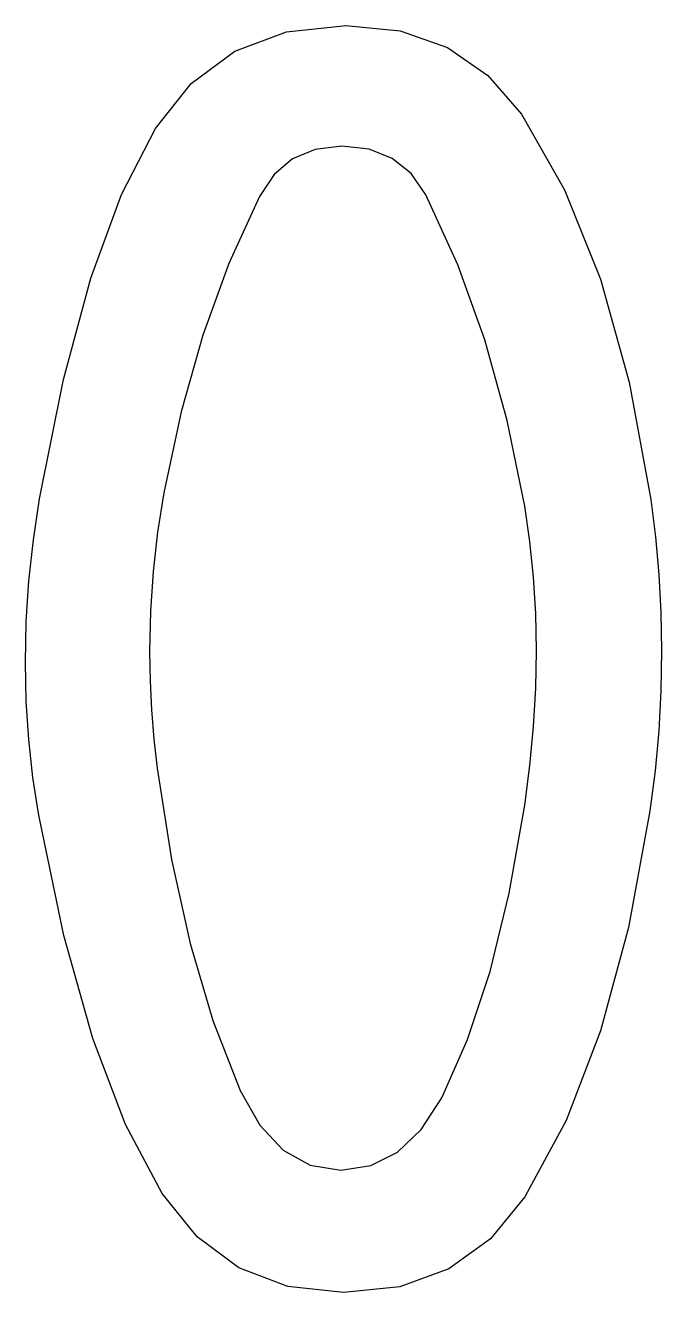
# Model space of a CAD drawing. Extents: x 0 to 2.52, y 0 to 5.02.
import ezdxf

# ---------------------------------------------------------------- set-up
doc = ezdxf.new("R2010")
doc.units = 0
doc.layers.add('Ebene_1', color=7, linetype='CONTINUOUS')

msp = doc.modelspace()

# ---------------------------------------------------------------- linework, layer by layer
at = {"layer": 'Ebene_1', "color": 7}
for points in [[(1.268987, 5.016622), (1.483064, 4.994608), (1.670146, 4.928577), (1.830239, 4.818527), (1.963338, 4.664459), (2.133603, 4.366077), (2.275628, 4.012464), (2.389415, 3.60362), (2.474965, 3.139545), (2.493874, 2.991288), (2.507364, 2.842201), (2.515464, 2.692282), (2.518286, 2.541536), (2.515379, 2.382275), (2.506658, 2.223429), (2.492124, 2.064998), (2.471776, 1.906984), (2.387264, 1.44519), (2.276591, 1.036552), (2.139758, 0.68107), (1.976761, 0.378745), (1.840961, 0.21305), (1.676092, 0.094694), (1.482158, 0.023679), (1.259151, 0), (1.038637, 0.024497), (0.845529, 0.098002), (0.679831, 0.220509), (0.541542, 0.392021), (0.396401, 0.665068), (0.266627, 1.005809), (0.152217, 1.414238), (0.053171, 1.890359), (0.029916, 2.03903), (0.013293, 2.189362), (0.00333, 2.341355), (0, 2.495011), (0.003528, 2.656346), (0.014111, 2.818099), (0.03175, 2.980267), (0.056473, 3.142852), (0.151158, 3.614403), (0.259131, 4.015771), (0.380393, 4.346959), (0.514945, 4.607967), (0.656762, 4.786743), (0.829728, 4.914443), (1.033839, 4.991064), (1.2691, 5.016605)], [(1.252228, 4.538218), (1.14716, 4.525744), (1.057873, 4.488369), (0.984369, 4.426077), (0.926646, 4.338871), (0.805798, 4.073712), (0.702392, 3.789864), (0.61643, 3.487333), (0.547909, 3.166113), (0.523186, 3.011004), (0.505547, 2.85465), (0.494964, 2.697051), (0.491436, 2.538205), (0.493412, 2.422133), (0.499028, 2.306476), (0.50837, 2.191236), (0.521465, 2.076411), (0.578152, 1.715116), (0.651863, 1.382059), (0.742603, 1.077243), (0.850369, 0.800665), (0.927611, 0.662582), (1.019804, 0.563954), (1.126947, 0.504774), (1.249039, 0.485047), (1.367395, 0.502912), (1.473293, 0.556483), (1.566731, 0.64577), (1.647712, 0.770769), (1.750495, 1.001457), (1.839572, 1.2716), (1.914946, 1.581193), (1.976617, 1.930239), (1.996965, 2.086799), (2.011499, 2.240867), (2.02022, 2.392446), (2.023127, 2.541533), (2.02022, 2.688127), (2.011499, 2.83223), (1.996965, 2.973841), (1.976617, 3.112962), (1.907261, 3.452871), (1.818807, 3.771598), (1.711249, 4.069148), (1.584587, 4.34552), (1.526447, 4.42982), (1.451697, 4.490034), (1.360337, 4.526167), (1.252364, 4.538218)]]:
    msp.add_lwpolyline(points, dxfattribs=at)

doc.saveas('drawing.dxf')
